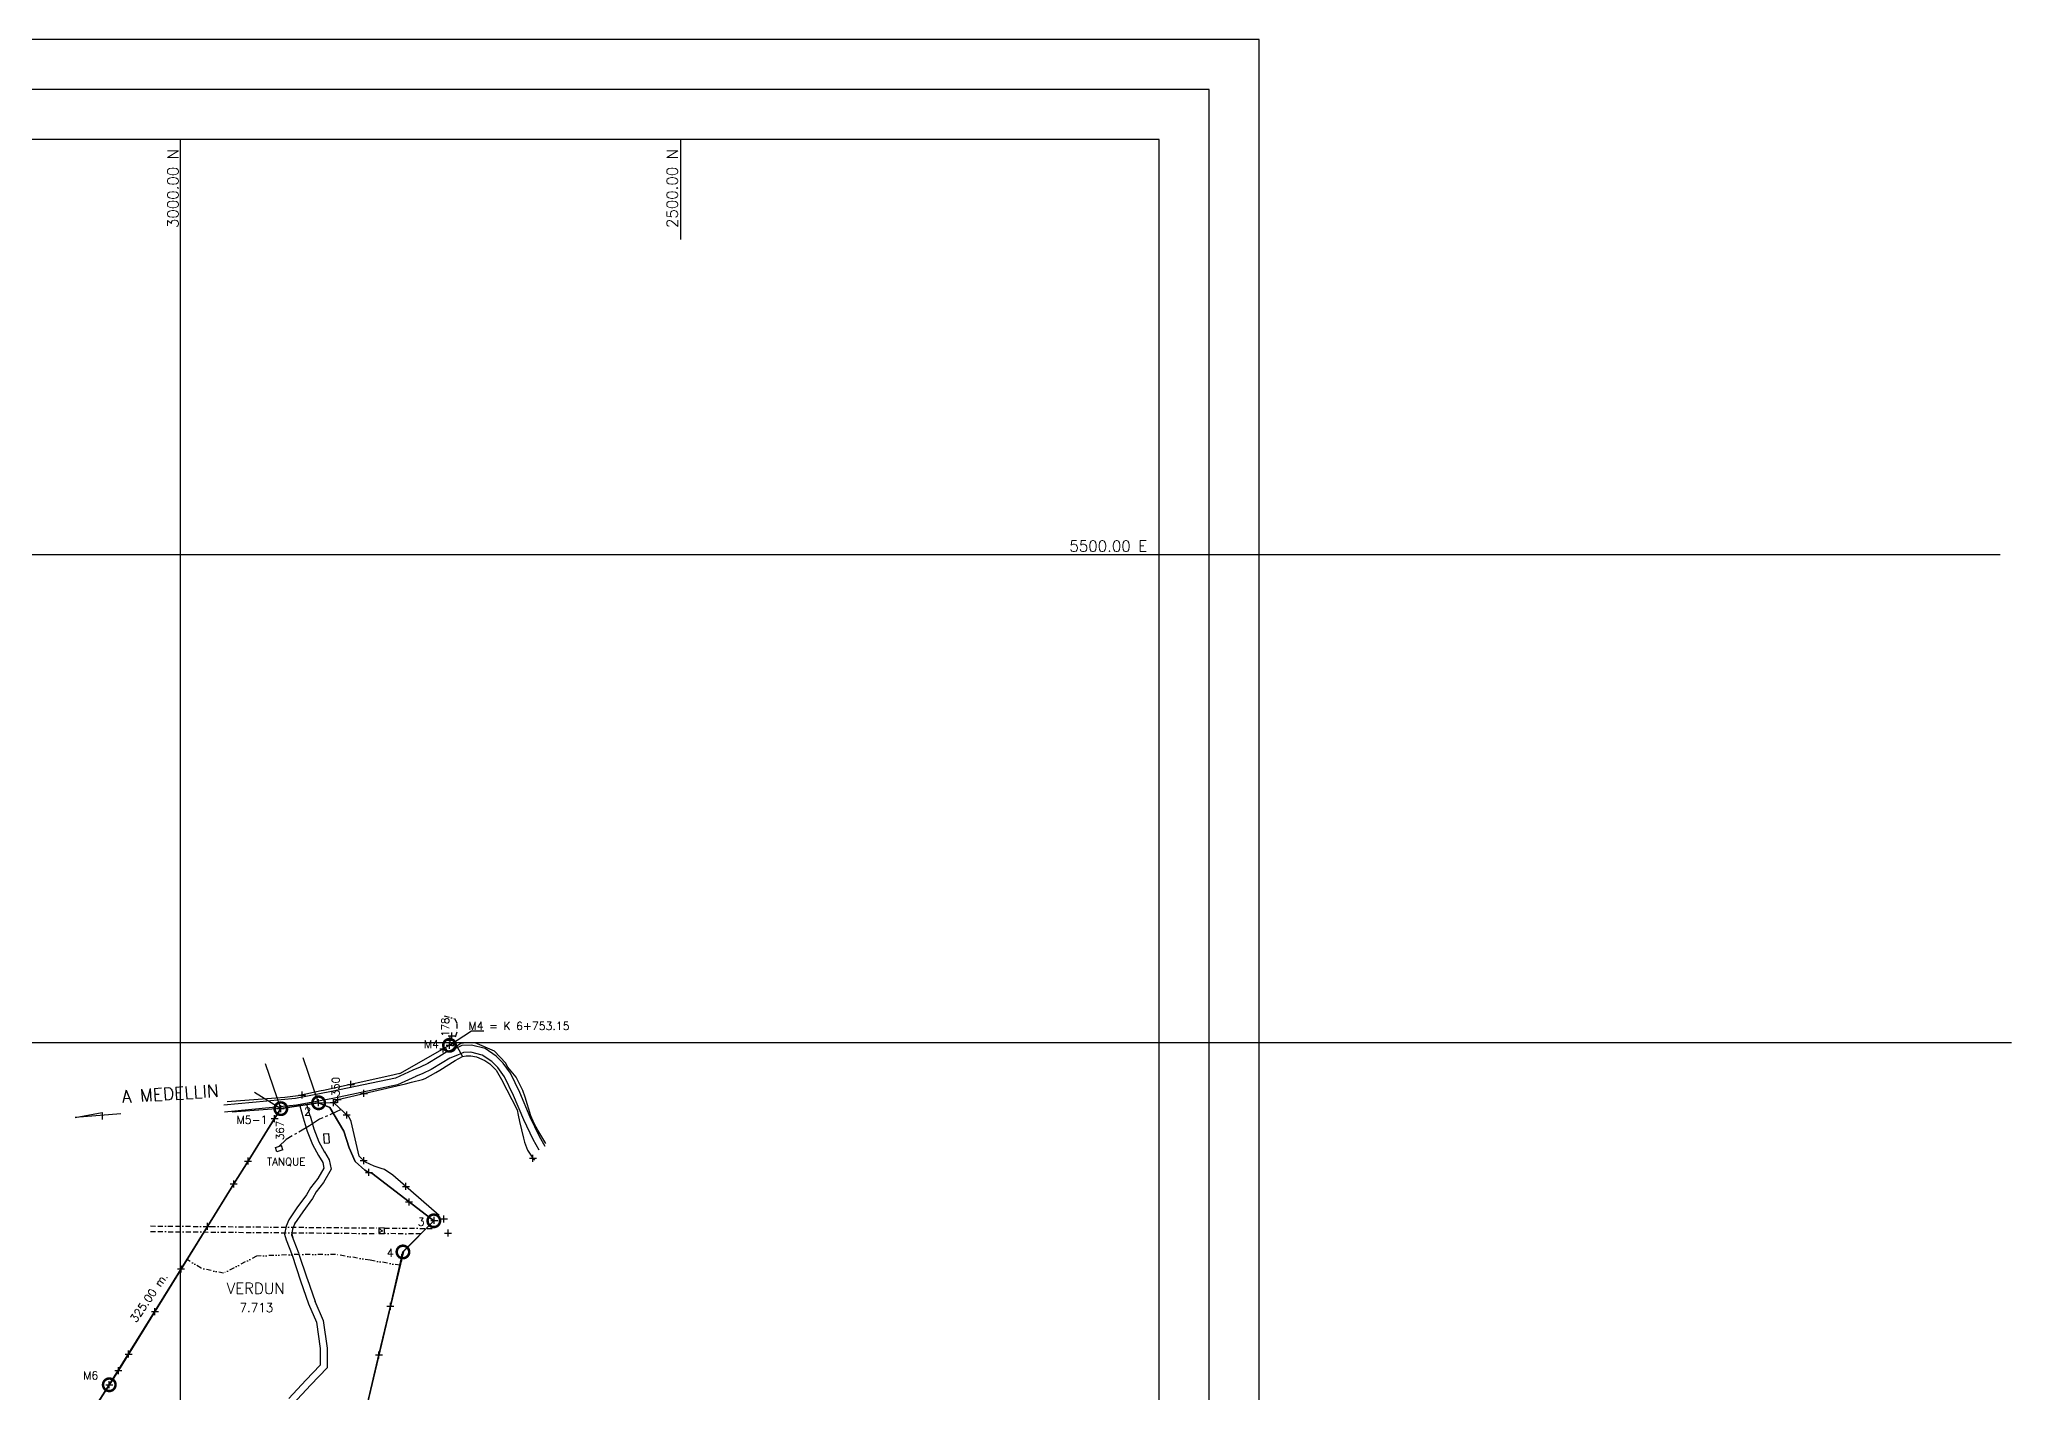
# Model space of a CAD drawing. Extents: x 0 to 28539, y 0 to 9112.
# Drawn here: x 26555 to 28526, y 7759 to 9112 of the extents above; entities that cross this region are included whole.
import ezdxf
from ezdxf.enums import TextEntityAlignment as Align

# ---------------------------------------------------------------- set-up
doc = ezdxf.new("R2010")
doc.units = 0
doc.header["$LTSCALE"] = 10
doc.header["$MEASUREMENT"] = 0
doc.header["$PDMODE"] = 2
doc.header["$PDSIZE"] = 3.5
for name, pattern in [('BORDER', [1.75, 0.5, -0.25, 0.5, -0.25, 0, -0.25]), ('CENTER', [2, 1.25, -0.25, 0.25, -0.25]), ('DIVIDE', [1.25, 0.5, -0.25, 0, -0.25, 0, -0.25])]:
    doc.linetypes.add(name, pattern=pattern)
for name, color, linetype in [('AREA', 2, 'CONTINUOUS'), ('CANO', 5, 'DIVIDE'), ('CERCO', 2, 'CONTINUOUS'), ('COORD', 8, 'CONTINUOUS'), ('COORDENADAS', 1, 'CONTINUOUS'), ('ENERGIA', 1, 'BORDER'), ('HOJA', 8, 'CONTINUOUS'), ('LIMITE', 6, 'CONTINUOUS'), ('LINEA', 7, 'CONTINUOUS'), ('MOJON', 2, 'CONTINUOUS'), ('MURO', 3, 'CONTINUOUS'), ('PL', 3, 'CONTINUOUS'), ('PUA', 1, 'CONTINUOUS'), ('r-100', 6, 'CONTINUOUS'), ('R-100B', 6, 'CONTINUOUS'), ('R60', 2, 'CONTINUOUS'), ('R80', 2, 'CONTINUOUS'), ('TUBERIA', 6, 'CENTER'), ('VIA', 4, 'CONTINUOUS')]:
    doc.layers.add(name, color=color, linetype=linetype)
doc.styles.add('SIMPLEX', font='simplex', dxfattribs={"height": 8})

msp = doc.modelspace()

# ---------------------------------------------------------------- linework, layer by layer
at = {"layer": 'AREA'}
for p in [(26964.828, 8106.252), (26965.381, 8111.52), (26967.133, 8115.694), (26796.194, 8042.891), (26833.973, 8048.731), (26848.997, 8049.028), (26853.075, 8052.11), (27048.156, 7993.253), (26749.163, 7967.655), (26633.764, 7781.042)]:
    msp.add_point(p, dxfattribs=at)
at = {"layer": 'AREA', "color": 2}
msp.add_point((26949.544, 7931.16), dxfattribs=at)
at = {"layer": 'CANO'}
msp.add_lwpolyline([(26959.547, 8135.859), (26969.721, 8132.967), (26972.285, 8128.149), (26972.144, 8119.246), (26969.23, 8110.464), (26968.095, 8102.671)], dxfattribs=at)
at = {"layer": 'CANO', "color": 12, "true_color": 0xd01114}
msp.add_lwpolyline([(26915.453, 7886.326), (26885.517, 7891.36), (26850.978, 7897.167), (26814.469, 7897.167), (26771.93, 7895.508), (26739.01, 7878.32), (26716.471, 7883.358), (26702.411, 7892.052)], dxfattribs=at)
at = {"layer": 'CERCO'}
for p, q in [((26972.027, 8105.395), (26977.801, 8095.154)), ((26796.194, 8042.891), (26780.739, 8087.838)), ((26833.973, 8048.731), (26818.518, 8093.678)), ((26815.083, 8045.811), (26818.651, 8033.848)), ((26821.791, 8047.811), (26825.359, 8035.848)), ((26833.973, 8048.731), (26848.997, 8049.028)), ((26818.651, 8033.848), (26822.528, 8020.469)), ((26825.374, 8035.796), (26829.159, 8022.735)), ((26822.528, 8020.469), (26827.815, 8007.091)), ((26827.815, 8007.091), (26833.806, 7996.177)), ((26829.159, 8022.735), (26834.325, 8009.663)), ((26833.951, 8010.459), (26839.942, 7999.545)), ((26833.806, 7996.177), (26838.036, 7989.135)), ((26838.036, 7989.135), (26839.093, 7983.502)), ((26839.807, 7999.781), (26844.684, 7991.662)), ((26844.684, 7991.662), (26846.446, 7982.276)), ((26833.101, 7972.94), (26825.7, 7963.786)), ((26838.906, 7968.986), (26831.533, 7959.867)), ((26839.093, 7983.502), (26833.101, 7972.94)), ((26846.446, 7982.276), (26838.906, 7968.986)), ((26821.823, 7956.745), (26812.306, 7943.719)), ((26827.739, 7952.977), (26818.032, 7939.69)), ((26825.7, 7963.786), (26821.823, 7956.745)), ((26831.533, 7959.867), (26827.739, 7952.977)), ((26801.38, 7925.411), (26799.97, 7917.314)), ((26804.2, 7931.748), (26801.38, 7925.411)), ((26812.306, 7943.719), (26804.2, 7931.748)), ((26810.595, 7928.903), (26807.776, 7922.566)), ((26818.032, 7939.69), (26809.996, 7927.823)), ((26799.97, 7917.314), (26801.38, 7911.681)), ((26801.38, 7911.681), (26807.388, 7896.272)), ((26806.761, 7919.013), (26808.171, 7913.38)), ((26808.277, 7924.21), (26806.959, 7916.642)), ((26806.959, 7916.642), (26813.91, 7898.815)), ((26807.388, 7896.272), (26815.938, 7870.651)), ((26814.028, 7898.488), (26822.578, 7872.867)), ((26815.938, 7870.651), (26823.83, 7847.658)), ((26822.559, 7872.924), (26830.451, 7849.931)), ((26823.83, 7847.658), (26831.722, 7829.264)), ((26830.263, 7850.418), (26838.511, 7831.195)), ((26831.722, 7829.264), (26835.668, 7802.986)), ((26838.511, 7831.195), (26842.668, 7803.509)), ((26835.668, 7802.986), (26835.668, 7786.563)), ((26842.668, 7803.509), (26842.668, 7783.752)), ((26821.199, 7771.453), (26804.1, 7753.059)), ((26835.668, 7786.563), (26821.199, 7771.453)), ((26842.668, 7783.752), (26826.255, 7766.612)), ((26826.326, 7766.687), (26808.301, 7747.296))]:
    msp.add_line(p, q, dxfattribs=at)
for points in [[(26915.083, 8077.906), (26964.828, 8106.252)], [(26964.828, 8106.252), (26972.027, 8105.395)], [(27061.104, 8008.139), (27053.235, 8021.396), (27049.33, 8027.888), (27046.153, 8035.555), (27040.583, 8054.541), (27038.182, 8061.084), (27031.465, 8074.232), (27023.205, 8084.501), (27020.7, 8088.769), (27009.825, 8100.395), (26990.424, 8108.847), (26981.442, 8108.703), (26976.296, 8108.076), (26972.027, 8105.395), (26968.095, 8102.671)], [(26954.647, 7936.054), (26908.161, 7976.468), (26899.809, 7982.014), (26896.354, 7983.056), (26889.48, 7985.512), (26880.75, 7989.313), (26874.56, 7995.459), (26866.648, 8030.02), (26864.484, 8034.335), (26848.997, 8049.028), (26853.075, 8052.11), (26920.964, 8067.563), (26926.955, 8069.523), (26937.676, 8071.882), (26940.512, 8072.96), (26951.108, 8079.121), (26955.196, 8081.247), (26970.497, 8090.92), (26977.801, 8095.154), (26981.438, 8095.841), (26986.027, 8095.743), (26991.848, 8094.675), (27000.123, 8091.183), (27005.111, 8087.769), (27011.406, 8081.214), (27016.869, 8071.902), (27032.305, 8041.815), (27033.367, 8036.489), (27034.919, 8030.195), (27038.894, 8013.435), (27039.88, 8009.402), (27042.903, 8001.302), (27048.156, 7993.253), (27049.699, 7991.235)], [(26915.083, 8077.906), (26905.242, 8075.741), (26838.888, 8061.072), (26836.376, 8060.646), (26813.59, 8055.718), (26800.189, 8053.924), (26791.1, 8053.384)], [(26791.1, 8053.384), (26742.526, 8049.731)], [(26833.973, 8048.731), (26796.194, 8042.891), (26749.163, 7967.655)], [(26859.252, 8020.356), (26856.231, 8026.168), (26845.113, 8044.085), (26833.973, 8048.731)], [(26796.194, 8042.891), (26747.62, 8039.238)], [(26949.199, 7930.709), (26887.101, 7978.275), (26884.256, 7979.206), (26880.308, 7981.418), (26870.515, 7990.137), (26864.403, 8003.794), (26859.252, 8020.356)], [(26749.163, 7967.655), (26633.764, 7781.042), (26599.726, 7727.596)]]:
    msp.add_lwpolyline(points, dxfattribs=at)
at = {"layer": 'CERCO', "color": 2}
msp.add_lwpolyline([(26949.544, 7931.16), (26918.692, 7900.027), (26862.315, 7661.556), (26850.781, 7555.727)], dxfattribs=at)
at = {"layer": 'COORD'}
for p, q in [((26695.703, 9011.951), (26695.703, 5554.586)), ((22884.719, 8597.055), (28514.925, 8597.055)), ((22896.117, 8109.043), (28526.323, 8109.043))]:
    msp.add_line(p, q, dxfattribs=at)
at = {"layer": 'COORDENADAS'}
for p, q in [((26695.703, 9011.951), (26695.703, 8911.951)), ((27195.703, 9011.951), (27195.703, 8911.951)), ((27574.336, 8597.055), (27674.336, 8597.055))]:
    msp.add_line(p, q, dxfattribs=at)
at = {"layer": 'ENERGIA'}
for p, q in [((26665.764, 7925.59), (26894.307, 7923.588)), ((26665.914, 7920.038), (26894.259, 7918.038)), ((26894.259, 7918.038), (26899.857, 7923.539)), ((26894.307, 7923.588), (26899.808, 7917.989)), ((26936.177, 7917.671), (26899.808, 7917.989)), ((26899.857, 7923.539), (26949.129, 7923.108))]:
    msp.add_line(p, q, dxfattribs=at)
at = {"layer": 'HOJA'}
msp.add_lwpolyline([(26594.089, 7718.312), (26624.705, 7766.817), (26796.194, 8042.891), (26833.973, 8048.731), (26845.113, 8044.085), (26859.252, 8020.356), (26864.403, 8003.794), (26870.515, 7990.137), (26880.308, 7981.418), (26884.256, 7979.206), (26887.101, 7978.275), (26924.462, 7949.657), (26949.141, 7930.753), (26918.692, 7900.027), (26862.315, 7661.556)], dxfattribs=at)
msp.add_lwpolyline([(26594.089, 7718.312), (26624.705, 7766.817), (26796.194, 8042.891), (26833.973, 8048.731), (26845.113, 8044.085), (26859.252, 8020.356), (26864.403, 8003.794), (26870.515, 7990.137), (26880.308, 7981.418), (26884.256, 7979.206), (26887.101, 7978.275), (26924.462, 7949.657), (26949.141, 7930.753), (26918.692, 7900.027), (26862.315, 7661.556)], dxfattribs=at)
at = {"layer": 'LIMITE'}
msp.add_line((26769.913, 8059.319), (26796.194, 8042.891), dxfattribs=at)
msp.add_lwpolyline([(26617.332, 7755.241), (26624.705, 7766.817), (26633.764, 7781.042), (26643.973, 7797.551), (26670.271, 7840.077), (26696.568, 7882.603), (26722.865, 7925.129), (26749.163, 7967.655), (26763.45, 7990.51), (26789.954, 8032.908), (26796.194, 8042.891)], dxfattribs=at)
at = {"layer": 'LINEA', "color": 1, "elevation": 96}
msp.add_lwpolyline([(27774.336, 5454.586), (27774.336, 9111.951), (22784.719, 9111.951), (22784.719, 5454.586)], close=True, dxfattribs=at)
at = {"layer": 'LINEA', "color": 2, "elevation": 96}
msp.add_lwpolyline([(27724.336, 5504.586), (27724.336, 9061.951), (22834.719, 9061.951), (22834.719, 5504.586)], close=True, dxfattribs=at)
at = {"layer": 'LINEA', "color": 7, "elevation": 96}
msp.add_lwpolyline([(27674.336, 5554.586), (27674.336, 9011.951), (22884.719, 9011.951), (22884.719, 5554.586)], close=True, dxfattribs=at)
at = {"layer": 'MOJON', "const_width": 2.5}
for points in [[(26964.828, 8100.002, 1), (26964.828, 8112.502, 1)], [(26796.194, 8036.641, 1), (26796.194, 8049.141, 1)], [(26833.973, 8042.481, 1), (26833.973, 8054.981, 1)], [(26949.141, 7924.503, 1), (26949.141, 7937.003, 1)], [(26918.289, 7893.37, 1), (26918.289, 7905.87, 1)], [(26624.705, 7760.567, 1), (26624.705, 7773.067, 1)]]:
    msp.add_lwpolyline(points, format="xyb", close=True, dxfattribs=at)
at = {"layer": 'MOJON'}
msp.add_point((26624.705, 7766.817), dxfattribs=at)
at = {"layer": 'MURO', "color": 3}
for p, q in [((26790.715, 8004.04), (26796.833, 8006.084)), ((26792.127, 7999.814), (26790.715, 8004.04)), ((26798.245, 8001.858), (26796.833, 8006.084)), ((26838.937, 8017.61), (26843.802, 8018.017)), ((26838.937, 8017.61), (26839.546, 8008.288)), ((26839.546, 8008.288), (26844.411, 8008.695)), ((26843.802, 8018.017), (26844.411, 8008.695)), ((26798.245, 8001.858), (26792.127, 7999.814))]:
    msp.add_line(p, q, dxfattribs=at)
at = {"layer": 'MURO'}
msp.add_lwpolyline([(26617.332, 7755.241), (26624.705, 7766.817), (26633.764, 7781.042), (26643.973, 7797.551), (26670.271, 7840.077), (26696.568, 7882.603), (26722.841, 7925.09), (26749.163, 7967.655), (26763.45, 7990.51), (26789.954, 8032.908), (26796.194, 8042.891)], dxfattribs=at)
at = {"layer": 'MURO', "color": 3}
msp.add_lwpolyline([(26899.808, 7917.989), (26899.857, 7923.539), (26894.307, 7923.588), (26894.259, 7918.038)], close=True, dxfattribs=at)
at = {"layer": 'PL'}
for points in [[(26882.762, 7748.046), (26894.266, 7796.705), (26905.769, 7845.364), (26918.289, 7899.62), (26949.141, 7930.753), (26924.462, 7949.657), (26887.101, 7978.275), (26884.309, 7979.188), (26880.308, 7981.418), (26870.515, 7990.137), (26864.403, 8003.794), (26859.252, 8020.356), (26848.614, 8038.442), (26845.113, 8044.085), (26833.973, 8048.731)], [(26796.194, 8042.891), (26789.954, 8032.908), (26763.45, 7990.51), (26749.163, 7967.655), (26722.865, 7925.129), (26696.568, 7882.603), (26670.271, 7840.077), (26643.973, 7797.551), (26633.764, 7781.042), (26624.705, 7766.817), (26617.332, 7755.241)]]:
    msp.add_lwpolyline(points, dxfattribs=at)
at = {"layer": 'PUA'}
for p in [(26958.525, 8102.66), (26866.259, 8067.123), (26817.395, 8056.541), (26879.227, 8058.062), (26789.954, 8032.908), (26862.104, 8036.593), (26763.45, 7990.51), (26879.128, 7990.923), (26884.309, 7979.188), (26921.185, 7965.144), (26924.462, 7949.657), (26722.865, 7925.129), (26959.148, 7932.62), (26963.36, 7918.476), (26696.568, 7882.603), (26917.272, 7894.023), (26905.769, 7845.364), (26670.271, 7840.077), (26643.973, 7797.551), (26894.266, 7796.705)]:
    msp.add_point(p, dxfattribs=at)
at = {"layer": 'R60', "color": 1}
msp.add_lwpolyline([(26964.828, 8106.252), (26986.667, 8120.66), (26999.068, 8120.66)], dxfattribs=at)
at = {"layer": 'R60'}
msp.add_lwpolyline([(26636.331, 8037.654), (26590.473, 8034.085), (26617.478, 8039.183), (26617.478, 8032.045)], dxfattribs=at)
at = {"layer": 'TUBERIA', "color": 5}
msp.add_lwpolyline([(26856.443, 8041.963), (26834.982, 8032.31), (26824.819, 8025.849), (26801.618, 8012.054), (26794.251, 8005.187)], dxfattribs=at)
at = {"layer": 'VIA'}
for points in [[(27060.539, 8005.087), (27054.762, 8015.195), (27045.52, 8034.481), (27035.085, 8058.9), (27025.756, 8078.353), (27018.537, 8088.47), (27011.476, 8095.307), (27000.371, 8103.005), (26986.688, 8106.378), (26977.216, 8105.966), (26969.985, 8102.811), (26962.017, 8099.62), (26953.994, 8094.749), (26943.02, 8088.195), (26935.346, 8084.489), (26928.178, 8081.473)], [(27054.584, 8001.398), (27048.559, 8011.941), (27039.142, 8031.591), (27028.708, 8056.009), (27019.706, 8074.78), (27013.209, 8083.884), (27007.018, 8089.88), (26997.443, 8096.517), (26985.988, 8099.341), (26978.821, 8099.029), (26972.686, 8096.352), (26965.156, 8093.336), (26957.605, 8088.752), (26946.343, 8082.026), (26938.227, 8078.107), (26930.893, 8075.02)], [(26928.178, 8081.473), (26910.767, 8073.359), (26846.877, 8059.899), (26811.01, 8053.169), (26739.274, 8046.44)], [(26931.135, 8075.128), (26912.995, 8066.674), (26848.244, 8053.033), (26811.984, 8046.23), (26739.928, 8039.47)]]:
    msp.add_lwpolyline(points, dxfattribs=at)

# ---------------------------------------------------------------- texts
at = {"layer": 'AREA', "style": 'SIMPLEX'}
for s, p in [('178', (26964.332, 8114.69)), ('350', (26854.838, 8055.218)), ('367', (26799.176, 8011.435))]:
    msp.add_text(s, height=7.5, rotation=90, dxfattribs=at).set_placement(p)
at = {"layer": 'r-100', "style": 'SIMPLEX'}
msp.add_text('VERDUN', height=11, dxfattribs=at).set_placement((26771.056, 7857.662), align=Align.CENTER)
at = {"layer": 'R-100B', "style": 'SIMPLEX'}
msp.add_text('7.713', height=8.7262, dxfattribs=at).set_placement((26771.796, 7839.524), align=Align.CENTER)
at = {"layer": 'R60', "style": 'SIMPLEX'}
for s, height, p in [('M4 = K 6+753.15', 8, (27034.292, 8121.563)), ('M4', 8, (26946.792, 8103.238)), ('2', 8, (26822.989, 8036.04)), ('M5-1', 8, (26767.387, 8027.766)), ('TANQUE', 7.504, (26801.559, 7986.08)), ('3', 8, (26936.444, 7925.776)), ('4', 8, (26905.592, 7894.643)), ('M6', 8, (26606.207, 7772.135))]:
    msp.add_text(s, height=height, dxfattribs=at).set_placement(p, align=Align.CENTER)
for s, height, rotation, p in [('A MEDELLIN', 12.48, 3.643033, (26685.899, 8051.697)), ('325.00 m.', 8, 55.41691, (26667.532, 7851.727))]:
    msp.add_text(s, height=height, rotation=rotation, dxfattribs=at).set_placement(p, align=Align.CENTER)
at = {"layer": 'R80', "style": 'SIMPLEX'}
for s, p in [('3000.00 N', (26693.854, 8962.953)), ('2500.00 N', (27192.908, 8962.953))]:
    msp.add_text(s, height=11, rotation=90, dxfattribs=at).set_placement(p, align=Align.CENTER)
msp.add_text('5500.00 E', height=11, dxfattribs=at).set_placement((27623.393, 8599.858), align=Align.CENTER)

doc.saveas('drawing.dxf')
